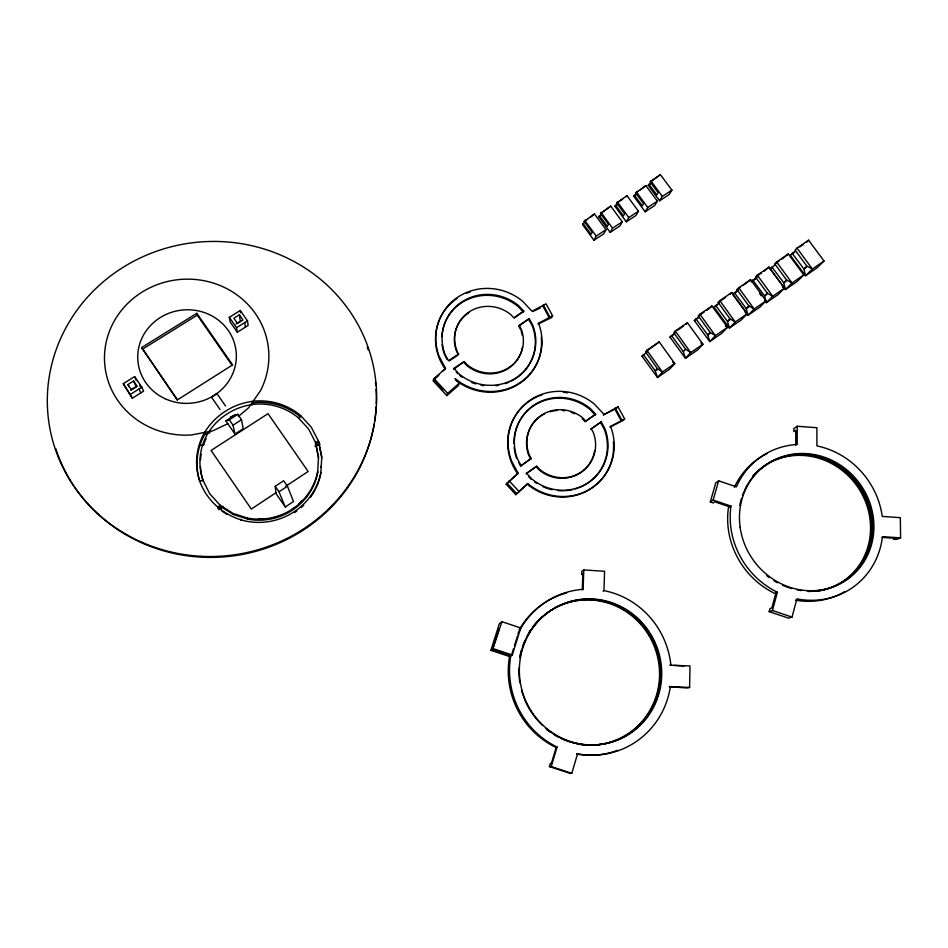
<?xml version="1.0" encoding="UTF-8"?>
<svg xmlns="http://www.w3.org/2000/svg" width="948" height="948" viewBox="0 0 948 948"><rect width="100%" height="100%" fill="white"/><g stroke="black" fill="none" stroke-linecap="round" stroke-linejoin="round"><path stroke-width="1.42" d="M795.739 445.418L795.775 430.285L793.855 431.613L793.855 428.603L797.232 426.256L816.892 427.714L816.915 445.904A79.81 74.501 53.7 0 1 882.244 516.423L900.327 517.667L900.6 537.86L896.476 539.448L893.478 539.258L895.813 538.346L882.114 537.433M797.232 426.256L797.197 444.458A79.81 74.501 53.7 0 0 736.406 486.869L718.643 480.814L715.764 482.828L710.301 501.919L713.251 502.926L714.887 501.859L729.699 506.896M689.599 687.43L669.276 686.636L686.838 688.011L689.599 687.43L689.978 665.934L669.726 665.176M318.492 458.192L315.459 442.313L308.621 429.017L298.49 417.926A59.428 57.532 -8.9 0 0 255.889 404.132C235.305 405.827 216.286 417.819 206.368 435.997A59.428 57.532 -8.9 0 0 202.908 480.138L203.346 481.335A59.179 57.295 -9.1 0 1 200.455 466.57M317.616 472.637L317.651 471.417M321.739 457.967L318.54 441.27L311.323 427.252L300.623 415.556A62.734 60.719 -8.9 0 0 255.676 400.992C233.966 402.781 213.893 415.425 203.405 434.599A62.734 60.719 -8.9 0 0 199.732 481.205C207.185 501.859 225.66 517.098 247.096 521.353A62.734 60.719 -8.9 0 0 320.839 472.459M670.852 664.856A83.329 80.592 70.5 0 0 603.971 590.616L604.575 571.265L583.778 569.949L581.799 571.371L581.693 574.571L582.819 573.777L582.273 589.881L583.127 589.324L583.778 569.949M321.171 467.376L321.218 466.132M775.95 592.808L771.85 607.941L769.966 608.592L769.148 611.614L788.606 618.167L792.042 617.101L796.901 598.863A79.81 74.501 53.7 0 0 882.458 536.639L900.6 537.86M769.148 611.614L772.454 610.5L777.372 592.263A79.81 74.501 53.7 0 1 730.979 506.102L713.145 500.034L710.301 501.919M713.145 500.034L718.643 480.814M556.275 747.119L551.416 763.318L550.385 763.33L549.413 766.565L569.819 773.295L571.774 773.343L577.557 753.826A83.329 80.592 70.5 0 0 670.414 686.388M549.413 766.565L551.215 766.565L557.057 747.06A83.329 80.592 70.5 0 1 510.782 655.826L492.071 649.593L490.922 650.34L509.514 656.526A82.808 80.106 70.6 0 0 555.481 747.19L557.057 747.06M492.071 649.593L499.169 628.607L492.652 649.238L511.422 655.483L513.567 648.61M514.432 645.849L517.442 636.226M511.422 655.483L512.287 655.009L520.725 627.967L501.966 621.71L499.347 623.677L490.922 650.34M492.652 649.238L501.966 621.71M438.628 375.408L433.094 380.776L446.84 395.612L458.405 385.492L459.318 383.17L455.028 378.536A53.503 51.145 23.8 0 0 519.824 382.814A53.503 51.145 23.8 0 0 538.535 323.232L552.589 315.767L546.06 303.81L532.018 311.276L522.609 301.239A53.503 51.145 23.8 0 0 458.121 296.961A53.503 51.145 23.8 0 0 439.019 356.093L445.513 368.298L443.119 370.941M433.355 379.994L442.834 390.244L443.107 389.486L433.603 379.224L445.513 368.298M458.761 353.948L448.463 360.738L444.944 354.137A47.21 45.125 23.8 0 1 461.783 301.938A47.21 45.125 23.8 0 1 518.698 305.718L523.794 311.145L513.733 317.77L510.854 314.689A34.614 33.085 23.8 0 0 469.094 311.916A34.614 33.085 23.8 0 0 456.77 350.227L458.465 354.789L456.474 351.068A34.543 33.026 23.8 0 1 468.881 312.757M453.914 368.381L453.63 369.187L464.212 361.579L467.127 364.707A34.614 33.085 23.8 0 0 509.017 367.469A34.614 33.085 23.8 0 0 521.163 328.968L519.172 325.294L529.221 318.658L532.752 325.14A47.21 45.125 23.8 0 1 516.222 377.695A47.21 45.125 23.8 0 1 459.069 373.915L453.914 368.381L464.212 361.579M446.84 395.612L447.681 393.349L459.318 383.17M514.444 317.936L523.794 311.145M520.748 329.845L518.746 326.171L529.221 318.658M583.079 223.503L582.546 224.569L593.958 240.235L603.698 233.872L606.009 229.677L594.443 213.975L584.158 221.382L592.109 232.201L591.007 234.298L583.079 223.503L585.497 221.939M594.443 213.975L590.237 217.424M538.535 323.232L538.085 324.121L551.618 317.556L552.589 315.767M599.337 215.694L607.265 226.442L608.426 224.321L600.475 213.537L610.737 206.154L622.303 221.808L619.862 226.039L610.18 232.379L598.769 216.76L601.743 214.13M610.737 206.154L600.475 213.537M593.958 240.235L596.209 236.088L606.009 229.677M615.501 205.183L623.417 215.883L624.637 213.738L616.698 202.991L626.936 195.632L638.478 211.214L635.93 215.528L626.296 221.82L614.908 206.273L617.895 203.619M626.32 196.746L626.936 195.632M610.18 232.379L612.55 228.184L622.303 221.808M634.378 195.193L642.282 205.846L643.585 203.666L635.646 192.965L645.849 185.63L657.391 201.154L654.701 205.526L645.138 211.783L633.75 196.295L636.76 193.641M645.849 185.63L640.421 189.861M626.296 221.82L628.785 217.554L638.478 211.214M648.894 184.232L656.786 194.85L658.137 192.634L650.21 181.969L660.389 174.657L671.919 190.121L669.11 194.565L659.607 200.775L648.231 185.358L651.252 182.691M660.389 174.657L650.21 181.969M645.138 211.783L647.757 207.446L657.391 201.154M659.607 200.775L662.344 196.378L671.919 190.121M251.895 404.855L253.175 403.03L252.938 401.525M614.316 409.441L603.307 414.987L617.989 406.763L624.661 418.909L610.548 426.434A53.787 51.867 37.5 0 1 592.512 487.402A53.787 51.867 37.5 0 1 527.74 483.61L515.807 494.655L506.196 484.262L509.325 481.003L518.959 491.431L518.532 491.988M208.833 433.058L205.432 433.722L203.844 435.985A62.473 60.482 -9.1 0 0 199.732 481.039M509.325 481.003L508.91 481.584L518.129 473.23L511.505 460.835A53.787 51.867 37.5 0 1 529.944 400.317A53.787 51.867 37.5 0 1 594.396 404.121L603.9 414.276M518.769 462.754L520.559 466.096L531.2 458.476L529.174 454.696A34.803 33.559 37.5 0 1 541.059 415.485A34.803 33.559 37.5 0 1 582.795 417.95L585.71 421.066L595.688 414.229L590.533 408.718A47.459 45.765 37.5 0 0 533.653 405.365A47.459 45.765 37.5 0 0 517.407 458.785L520.997 465.492M506.196 484.262L518.129 473.23M520.559 466.096L531.2 458.476M526.081 473.846L536.734 466.215L539.673 469.379A34.803 33.559 37.5 0 0 581.539 471.831A34.803 33.559 37.5 0 0 593.258 432.442L591.22 428.697L601.198 421.836L604.788 428.425A47.459 45.765 37.5 0 1 588.85 482.212A47.459 45.765 37.5 0 1 531.721 478.859L526.519 473.242L536.734 466.215M515.807 494.655L527.74 483.61M672.701 362.183L674.763 363.546L662.415 372.031L657.367 368.535L645.552 351.957L646.903 350.286L659.204 341.908L674.763 363.546L669.691 369.139L657.497 377.517L642.009 356.199L646.986 352.075M582.25 418.649L585.153 421.765L595.688 414.229M659.204 341.908L645.552 351.957M700.856 342.856L702.954 344.183L690.725 352.585L685.582 349.184L673.791 332.724L675.249 330.982L687.419 322.699L702.954 344.183L697.527 350.013L685.451 358.308L669.987 337.132L675.035 332.973M590.663 429.385L601.198 421.836M685.914 324.465L687.419 322.699M616.757 408.209L617.989 406.763M725.327 326.053L727.46 327.344L715.349 335.663L710.123 332.357L698.344 315.992L699.897 314.203L711.948 305.991L727.46 327.344L721.724 333.376L709.768 341.6L694.327 320.554L699.423 316.359M710.36 307.816L711.948 305.991M657.367 368.535L655.281 370.905L657.497 377.517L662.415 372.031L646.903 350.286M745.116 312.473L747.273 313.729L735.257 321.988L729.96 318.753L718.193 302.471L719.816 300.635L731.785 292.494L747.273 313.729L741.289 319.926L729.415 328.079L713.998 307.152L719.141 302.922M610.548 426.434L609.943 427.11L623.393 420.296L624.661 418.909M730.126 294.354L731.785 292.494M766.079 300.824L754.146 309.012L748.79 305.849L737.034 289.65L738.729 287.765L750.603 279.672L766.079 300.824L759.846 307.164L748.067 315.269L732.662 294.425L737.852 290.183M298.49 417.926L300.623 415.556L300.658 417.001A62.473 60.482 -9.1 0 0 255.901 402.497L253.175 403.03M199.732 481.205L202.908 480.138L209.709 493.718L219.96 505.071L220.327 506.173L218.111 508.626L217.732 507.536L219.96 505.071L232.947 513.413L247.76 518.153A59.428 57.532 -8.9 0 0 317.627 471.855M675.249 330.982L690.725 352.585L685.451 358.308L683.354 351.661L685.582 349.184M750.603 279.672L742.948 285.621M750.994 281.935L757.393 276.863M782.325 286.936L784.529 288.133L772.691 296.274L767.264 293.181L755.532 277.053L757.286 275.121L769.077 267.099L784.529 288.133L778.083 294.638L766.387 302.673L764.669 300.374M769.077 267.099L763.756 271.448M710.123 332.357L707.753 334.928L709.768 341.6L715.349 335.663L699.897 314.203M803.774 274.92L792.018 283.002L786.532 279.968L774.812 263.923L776.625 261.956L788.333 253.981L803.774 274.92L797.078 281.568L785.465 289.555L770.108 268.924L775.381 264.611M788.333 253.981L781.804 259.159M729.96 318.753L727.483 321.396L729.415 328.079L735.257 321.988L719.816 300.635M824.013 261.008L812.353 269.031L806.807 266.068L795.099 250.106L796.995 248.092L808.608 240.188L824.013 261.008L817.081 267.822L805.563 275.75L790.217 255.213L795.538 250.888M806.665 242.226L808.608 240.188M748.79 305.849L746.206 308.55L748.067 315.269L754.146 309.012L738.729 287.765M767.264 293.181L764.586 295.942L766.387 302.673L772.691 296.274L757.286 275.121M786.532 279.968L783.747 282.8L785.465 289.555L792.018 283.002L776.625 261.956M806.807 266.068L803.916 268.971L805.563 275.75L812.353 269.031L796.995 248.092M433.603 379.224L438.9 374.614M220.303 509.123L223.432 506.445M218.81 509.716L222.14 506.86M238.327 416.456L248.494 407.889L260.416 390.813A82.239 77.949 -6.1 0 0 209.769 282.042A82.239 77.949 -6.1 0 0 104.991 349.291A82.239 77.949 -6.1 0 0 191.626 434.954L212.897 430.795L227.816 423.685M657.722 369.234L655.281 370.905L643.325 354.564M710.147 333.293L707.753 334.928L695.844 318.801M729.853 319.772L727.483 321.396L715.586 305.351M749.738 306.133L746.206 308.55L734.321 292.588M766.92 294.342L764.586 295.942L752.712 280.051M786.07 281.212L783.747 282.8L771.897 266.992M806.215 267.395L803.916 268.971L792.078 253.234M677.429 330.248L683.484 326.112M698.344 315.992L704.352 311.904M706.758 310.269L709.151 308.633M718.193 302.471L725.35 297.601M737.034 289.65L740.589 287.232M755.532 277.053L761.41 273.048M774.812 263.923L779.469 260.747M799.721 246.954L803.193 244.596M642.009 356.199L644.439 354.552M669.987 337.132L673.59 334.68M694.327 320.554L699.079 317.307M713.998 307.152L717.541 304.735M732.662 294.425L738.528 290.432M752.167 281.141L755.663 278.759M770.108 268.924L772.419 267.348M790.217 255.213L794.803 252.085M285.265 506.99L293.501 501.516L287.434 486.182L283.665 480.731L275.204 486.312L276.069 493.659L285.265 506.99L278.985 491.775L275.204 486.312M276.022 492.723L251.315 509.064L211.096 450.466L268.011 413.66L308.136 471.476L285.905 486.182M278.985 491.775L287.434 486.182M449.328 360.797L457.315 355.536M598.769 216.76L601.174 215.196M614.908 206.273L617.29 204.709M635.646 192.965L638.028 191.413M648.231 185.358L650.601 183.817M633.75 196.295L636.12 194.743M584.158 221.382L587.807 219.012M616.698 202.991L622.706 199.08M234.974 434.066L243.221 428.733L241.491 419.715L237.77 414.323L234.156 415.603L225.908 420.912L234.974 434.066L233.018 425.178L229.298 419.774L225.908 420.912M229.298 419.774L237.77 414.323M233.018 425.178L241.491 419.715M132.365 398.207L143.586 391.145L141.856 387.199L134.604 376.593L123.252 383.691L132.365 398.207L123.252 383.691M237.296 332.227L248.115 325.413L247.499 320.851L240.271 310.506L229.333 317.343L230.139 321.953L237.296 332.227L236.562 327.724L229.333 317.343M130.528 390.126L136.109 386.618L133.585 381.013L127.909 384.568L128.952 386.784M236.016 323.955L240.33 321.242L239.346 314.795L233.872 318.22L237.486 323.41L242.961 319.974L239.346 314.795M130.504 394.321L141.856 387.199M236.562 327.724L247.499 320.851M142.33 349.291L197.267 315.151L196.805 313.302L141.643 347.561L177.252 400.163M730.979 506.102L728.431 507.678A79.324 74.098 53.8 0 0 774.528 593.33L777.372 592.263M603.058 591.161L603.971 590.616M509.514 656.526L510.782 655.826M314.89 446.07L318.729 444.209M316.241 446.07L320.151 444.162M532.8 311.584L540.182 308.029M230.257 417.144L235.27 414.75M315.435 443.652L318.504 442.621M199.732 445.536L203.832 444.719M576.704 753.873L577.557 753.826M258.354 519.089L263.805 519.374M674.064 665.425L684.172 665.994M551.215 766.565L571.774 773.343M493.434 648.728L512.287 655.009M772.454 610.5L792.042 617.101M220.327 506.173L233.255 514.48L248.009 519.196A59.179 57.295 -9.1 0 0 317.592 473.076L318.54 456.912L315.459 442.313L318.54 441.27L321.799 456.675L320.791 473.68A62.473 60.482 -9.1 0 1 315.672 488.694M221.832 511.019L226.797 514.219M523.367 312.058L518.283 306.631A47.116 45.042 23.8 0 0 469.793 298.573A47.116 45.042 23.8 0 0 441.863 336.647M595.107 414.928L589.976 409.441A47.364 45.67 37.5 0 0 540.218 402.165A47.364 45.67 37.5 0 0 513.934 443.451M463.904 362.397L466.807 365.513A34.543 33.026 23.8 0 0 500.734 372.102A34.543 33.026 23.8 0 0 522.514 346.98M456.189 371.948L457.908 373.796M536.272 466.819L539.199 469.983A34.732 33.5 37.5 0 0 573.173 476.406A34.732 33.5 37.5 0 0 594.645 450.584M528.676 476.643L531.271 479.439M433.864 378.43L447.681 393.349M507.002 483.101L516.648 493.529M650.873 180.843L662.344 196.378M759.549 293.465L761.256 295.764M636.286 191.852L647.757 207.446M617.29 201.888L628.785 217.554M601.044 212.447L612.55 228.184M671.409 335.438L683.354 351.661M584.691 220.303L596.209 236.088M196.805 313.302L232.604 364.897L177.525 399.819L141.643 347.561M197.267 315.151L232.106 365.371M225.541 406.005L216.962 393.574L211.451 397.094L220.043 409.524M139.593 385.315L141.193 387.649M133.585 381.013L137.211 386.322L131.535 389.877L127.909 384.568M615.299 408.126L621.959 420.272M614.683 408.837L621.331 420.971M543.346 305.114L549.876 317.082M542.872 306.038L549.402 317.971M600.605 422.535L604.196 429.112A47.364 45.67 37.5 0 1 579.015 487.687M528.783 319.547L532.314 326.029A47.116 45.042 23.8 0 1 517.087 377.6M530.75 459.105L528.735 455.336A34.732 33.5 37.5 0 1 544.484 413.909M445.252 356.069L447.006 359.363M139.024 388.976L140.79 392.91M134.604 376.593L136.405 380.646M205.005 432.335L205.432 433.722M209.567 431.447L209.97 432.833M240.828 519.35L241.112 520.393M247.321 518.011L247.582 519.066M240.271 310.506L240.614 312.828M244.762 322.569L245.413 327.119M375.432 382.151A164.087 156.811 -7.1 0 1 375.728 385.007M376.06 389.284A164.087 156.811 -7.1 0 1 376.273 403.765M376.143 406.668A164.087 156.811 -7.1 0 1 374.673 421.173M374.211 424.029A164.087 156.811 -7.1 0 1 223.752 556.903A164.087 156.811 -7.1 0 1 55.754 448.629M367.196 347.134A164.087 156.811 -7.1 0 1 368.156 349.824M301.843 500.591A55.328 53.586 -9.4 0 1 298.881 503.684M294.52 507.488A55.328 53.586 -9.4 0 1 292.197 509.206M278.048 516.435A55.328 53.586 -9.4 0 1 272.455 518.046M200.49 459.721A59.179 57.295 -9.1 0 1 201.13 454.246M203.512 444.956A59.179 57.295 -9.1 0 1 206.166 438.592M315.02 489.974A62.473 60.482 -9.1 0 1 310.387 497.427M303.692 505.189A62.473 60.482 -9.1 0 1 301.535 507.216M296.925 510.96A62.473 60.482 -9.1 0 1 294.508 512.655M612.811 455.396A53.681 51.761 37.5 0 1 527.289 484.191M517.703 473.834A53.681 51.761 37.5 0 1 541.877 394.866M563.503 392.306A53.681 51.761 37.5 0 1 567.615 392.828M613.403 441.792A53.681 51.761 37.5 0 1 613.036 454.068M577.77 488.149A47.364 45.67 37.5 0 1 575.211 488.978M572.568 489.654A47.364 45.67 37.5 0 1 565.849 490.661M564.498 490.744A47.364 45.67 37.5 0 1 557.637 490.566M552.222 489.713A47.364 45.67 37.5 0 1 543.014 486.727M536.9 483.504A47.364 45.67 37.5 0 1 534.565 481.963M516.518 458.133A47.364 45.67 37.5 0 1 514.172 447.503M549.947 411.764A34.732 33.5 37.5 0 1 557.223 410.46M562.318 410.496A34.732 33.5 37.5 0 1 564.866 410.792M571.075 412.344A34.732 33.5 37.5 0 1 574.654 413.802M844.68 591.599A79.324 74.098 53.8 0 1 795.348 600.155M734.404 487.284A79.324 74.098 53.8 0 1 767.062 453.535M753.008 475.849A69.808 65.199 53.8 0 1 861.696 493.576A69.808 65.199 53.8 0 1 815.671 591.374M752.961 476.334A69.951 65.317 53.7 0 1 862.81 493.043A69.951 65.317 53.7 0 1 815.244 591.173M810.895 591.445A69.951 65.317 53.7 0 1 807.945 591.457M760.924 468.703A70.093 65.436 53.7 0 1 868.048 501.528A70.093 65.436 53.7 0 1 807.471 591.054M801.534 590.557A70.093 65.436 53.7 0 1 797.126 589.834M791.758 588.542A70.093 65.436 53.7 0 1 782.538 585.224M777.526 582.771A70.093 65.436 53.7 0 1 773.852 580.65M769.124 577.486A70.093 65.436 53.7 0 1 766.861 575.768M739.748 505.568A70.093 65.436 53.7 0 1 741.502 498.411M742.426 495.626A70.093 65.436 53.7 0 1 744.014 491.574M744.595 490.258A70.093 65.436 53.7 0 1 758.791 470.599M617.693 750.295A82.808 80.106 70.6 0 1 577.237 754.158M519.149 629.804A82.808 80.106 70.6 0 1 566.797 592.891M591.836 745.116A72.866 70.496 70.6 0 1 578.873 744.192M528.783 632.766A72.866 70.496 70.6 0 1 530.347 630.349M532.859 626.853A72.866 70.496 70.6 0 1 542.623 616.52M544.816 614.707A72.866 70.496 70.6 0 1 654.31 646.512A72.866 70.496 70.6 0 1 596.126 744.891M592.441 745.069A73.02 70.638 70.6 0 1 579.453 744.144M578.031 743.896A73.02 70.638 70.6 0 1 561.417 738.587M558.81 737.319A73.02 70.638 70.6 0 1 554.959 735.198M550.006 731.986A73.02 70.638 70.6 0 1 546.463 729.332M519.812 656.703A73.02 70.638 70.6 0 1 521.554 649.617M522.455 646.832A73.02 70.638 70.6 0 1 525.156 640.113M526.401 637.53A73.02 70.638 70.6 0 1 647.946 632.6A73.02 70.638 70.6 0 1 596.73 744.832M519.99 657.9A73.174 70.78 70.5 0 1 607.668 601.921A73.174 70.78 70.5 0 1 657.201 697.1A73.174 70.78 70.5 0 1 561.951 738.528M560.635 737.9A73.174 70.78 70.5 0 1 545.835 728.325M542.54 725.398A73.174 70.78 70.5 0 1 523.711 697.076M523.249 695.796A73.174 70.78 70.5 0 1 521.483 690.144M519.907 682.856A73.174 70.78 70.5 0 1 518.947 668.139M517.809 633.987A83.329 80.592 70.5 0 1 583.127 589.324M541.261 337.204A53.396 51.05 23.8 0 1 514.16 386.63A53.396 51.05 23.8 0 1 455.81 380.207M445.24 369.104A53.396 51.05 23.8 0 1 456.972 298.478M466.475 293.347A53.396 51.05 23.8 0 1 470.291 291.948M516.008 378.347A47.116 45.042 23.8 0 1 511.399 381.049M508.969 382.198A47.116 45.042 23.8 0 1 505.213 383.644M498.66 385.338A47.116 45.042 23.8 0 1 495.958 385.741M483.67 385.67A47.116 45.042 23.8 0 1 480.968 385.232M475.623 383.893A47.116 45.042 23.8 0 1 471.713 382.482M462.031 377.221A47.116 45.042 23.8 0 1 459.827 375.574M444.671 354.967A47.116 45.042 23.8 0 1 442.124 344.586M521.234 331.219A34.543 33.026 23.8 0 1 522.36 335.462M141.086 541.924A164.774 157.427 -7.1 0 0 376.131 384.876A164.774 157.427 -7.1 0 0 118.701 270.156A164.774 157.427 -7.1 0 0 141.086 541.924M164.964 398.658A49.343 46.772 -6.1 0 0 236.265 353.26A49.343 46.772 -6.1 0 0 159.88 317.805A49.343 46.772 -6.1 0 0 164.964 398.658M740.127 527.266A70.235 65.554 53.7 0 0 848.14 578.813A70.235 65.554 53.7 0 0 831.823 460.278A70.235 65.554 53.7 0 0 740.127 527.266M525.512 640.789A73.328 70.922 70.4 0 0 597.951 744.737A73.328 70.922 70.4 0 0 648.159 630.266A73.328 70.922 70.4 0 0 525.512 640.789"/></g></svg>
